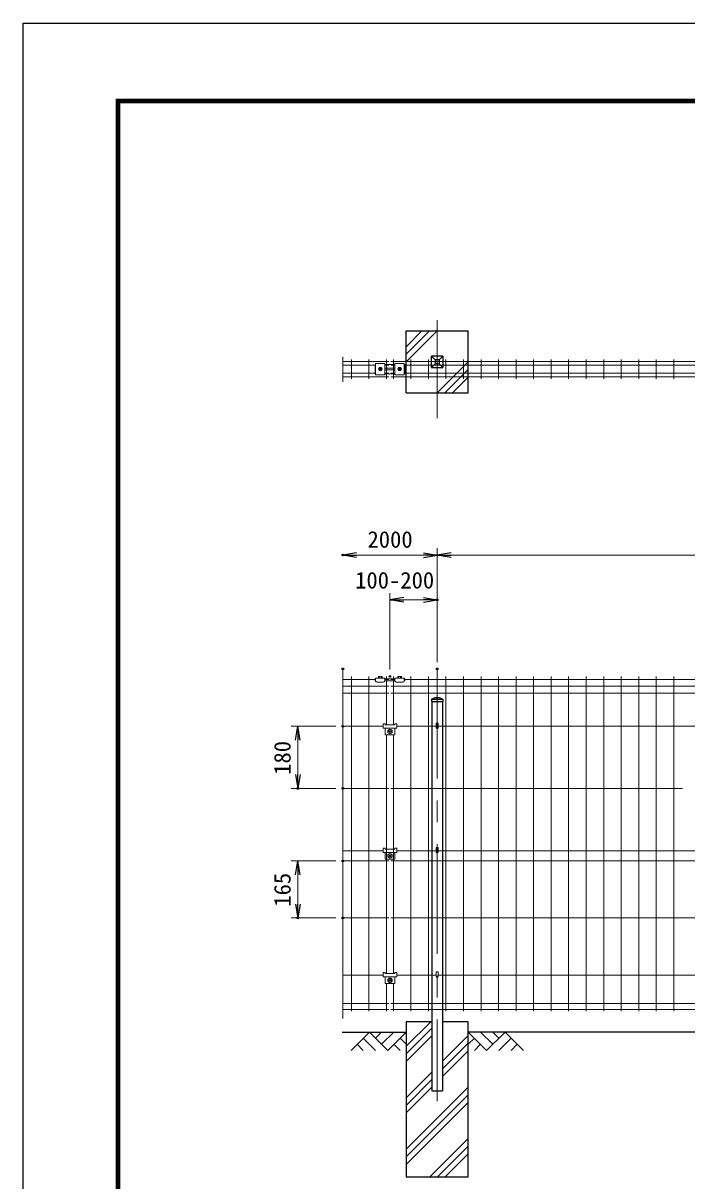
# Model space of a CAD drawing. Units: millimetres, scale not verified. Extents: x -4200 to 4200, y -2970 to 2970.
# Drawn here: x -4200 to -2277, y -385 to 2970 of the extents above; entities that cross this region are included whole.
import ezdxf
from ezdxf.enums import TextEntityAlignment as Align

# ---------------------------------------------------------------- set-up
doc = ezdxf.new("R2010")
doc.units = ezdxf.units.MM
doc.header["$LTSCALE"] = 10
doc.header["$PDMODE"] = 32
doc.header["$PDSIZE"] = 5
doc.linetypes.add('USER1', pattern=[50.8, 31.75, -6.35, 6.35, -6.35])
for name, color, linetype, lineweight in [('0-1_D-BGD', 7, 'Continuous', 25), ('0-2_D-STR4', 7, 'Continuous', 25), ('0-3_D-STR-DIM', 7, 'Continuous', 13), ('0-4_D-STR3', 3, 'Continuous', 13), ('0-5_D-BMK', 2, 'USER1', 13), ('0-6_D-STR1', 1, 'Continuous', 25), ('0-7_D-STR2', 7, 'Continuous', 13), ('0-8_D-DCR-HCH', 7, 'Continuous', 13), ('0-C_D-TTL', 7, 'Continuous', 25)]:
    doc.layers.add(name, color=color, linetype=linetype, lineweight=lineweight)
doc.layers.add('0-9_0', color=7, linetype='Continuous')
doc.layers.add('0-A_Defpoints', color=7, linetype='Continuous')
doc.styles.add('ＭＳ ゴシック', font='')
doc.styles.get('ＭＳ ゴシック').set_extended_font_data('MS Gothic')

# ---------------------------------------------------------------- blocks, each defined once
blk = doc.blocks.new('_Open')
at = {"layer": '0-9_0'}
blk.add_line((-10, 1.667), (0, 0), dxfattribs=at)
blk.add_lwpolyline([(-10, -1.667), (0, 0), (-10, 0)], dxfattribs=at)

msp = doc.modelspace()

# ---------------------------------------------------------------- linework, layer by layer
at = {"layer": '0-1_D-BGD'}
for p, q in [((-3275.7, 46.38), (-3090.2, 46.38)), ((-1090.2, 46.38), (-2910.2, 46.38))]:
    msp.add_line(p, q, dxfattribs=at)
at = {"layer": '0-2_D-STR4'}
for p, q in [((-3090.2, 2078.29), (-2910.2, 2078.29)), ((-3090.2, 1898.29), (-3090.2, 2078.29)), ((-2910.2, 1898.29), (-2910.2, 2078.29)), ((-3090.2, 1898.29), (-2910.2, 1898.29))]:
    msp.add_line(p, q, dxfattribs=at)
msp.add_lwpolyline([(-3015.7, 76.38), (-3090.2, 76.38), (-3090.2, -373.62), (-2910.2, -373.62), (-2910.2, 76.38), (-2984.7, 76.38)], dxfattribs=at)
at = {"layer": '0-3_D-STR-DIM'}
for p, q in [((-3273.71, 2003.08), (-3273.71, 1930.88)), ((-3000.2, 1118.64), (-3000.2, 1448.64)), ((-3000.2, 1118.64), (-3000.2, 1448.64)), ((-3040.2, 1428.64), (-3233.71, 1428.64)), ((-2960.2, 1428.64), (-1040.2, 1428.64)), ((-3137.12, 1096.78), (-3137.12, 1318.64)), ((-3000.2, 1118.64), (-3000.2, 1318.64)), ((-3097.12, 1298.64), (-3040.2, 1298.64)), ((-3273.71, 1098.64), (-3273.71, 85.56)), ((-3293.71, 932.38), (-3423.71, 932.38)), ((-3403.71, 892.38), (-3403.71, 792.38)), ((-3293.71, 752.38), (-3423.71, 752.38)), ((-3293.71, 542.08), (-3423.71, 542.08)), ((-3403.71, 502.08), (-3403.71, 417.08)), ((-3293.71, 377.08), (-3423.71, 377.08))]:
    msp.add_line(p, q, dxfattribs=at)
at = {"layer": '0-4_D-STR3'}
for p, q in [((-3180.16, 1980.89), (-3180.16, 1953.89)), ((-3178.66, 1980.89), (-3180.16, 1980.89)), ((-3178.66, 1983.47), (-3151.66, 1983.47)), ((-3178.66, 1983.47), (-3178.66, 1951.31)), ((-3151.66, 1983.47), (-3151.66, 1951.31)), ((-3122.66, 1980.89), (-3151.66, 1980.89)), ((-3122.66, 1983.47), (-3122.66, 1951.31)), ((-3122.66, 1983.47), (-3095.66, 1983.47)), ((-3095.66, 1983.47), (-3095.66, 1951.31)), ((-3094.16, 1980.89), (-3095.66, 1980.89)), ((-3094.16, 1953.89), (-3094.16, 1980.89)), ((-3180.16, 1953.89), (-3178.66, 1953.89)), ((-3178.66, 1951.31), (-3151.66, 1951.31)), ((-3167.7, 1971.81), (-3170.25, 1967.39)), ((-3167.7, 1962.98), (-3170.25, 1967.39)), ((-3167.98, 1969.51), (-3166.57, 1968.1)), ((-3167.98, 1965.27), (-3166.57, 1966.69)), ((-3162.61, 1971.81), (-3167.7, 1971.81)), ((-3162.61, 1962.98), (-3167.7, 1962.98)), ((-3167.28, 1970.22), (-3165.86, 1968.81)), ((-3167.28, 1964.56), (-3165.86, 1965.98)), ((-3163.03, 1970.22), (-3164.45, 1968.81)), ((-3163.03, 1964.56), (-3164.45, 1965.98)), ((-3162.33, 1969.51), (-3163.74, 1968.1)), ((-3162.33, 1965.27), (-3163.74, 1966.69)), ((-3162.61, 1971.81), (-3160.06, 1967.39)), ((-3162.61, 1962.98), (-3160.06, 1967.39)), ((-3151.66, 1953.89), (-3122.66, 1953.89)), ((-3150.66, 1969.89), (-3123.66, 1969.89)), ((-3150.66, 1964.89), (-3123.66, 1964.89)), ((-3122.66, 1951.31), (-3095.66, 1951.31)), ((-3111.7, 1971.81), (-3114.25, 1967.39)), ((-3111.7, 1962.98), (-3114.25, 1967.39)), ((-3111.98, 1969.51), (-3110.57, 1968.1)), ((-3111.98, 1965.27), (-3110.57, 1966.69)), ((-3106.61, 1971.81), (-3111.7, 1971.81)), ((-3106.61, 1962.98), (-3111.7, 1962.98)), ((-3111.28, 1970.22), (-3109.86, 1968.81)), ((-3111.28, 1964.56), (-3109.86, 1965.98)), ((-3107.03, 1970.22), (-3108.45, 1968.81)), ((-3107.03, 1964.56), (-3108.45, 1965.98)), ((-3106.33, 1969.51), (-3107.74, 1968.1)), ((-3106.33, 1965.27), (-3107.74, 1966.69)), ((-3106.61, 1971.81), (-3104.06, 1967.39)), ((-3106.61, 1962.98), (-3104.06, 1967.39)), ((-3095.66, 1953.89), (-3094.16, 1953.89)), ((-3170.67, 1071.55), (-3170.67, 1076.18)), ((-3169.29, 1076.55), (-3161.03, 1076.55)), ((-3167.92, 1071.55), (-3167.92, 1076.18)), ((-3162.41, 1071.55), (-3162.41, 1076.18)), ((-3159.66, 1076.18), (-3159.66, 1071.55)), ((-3114.68, 1071.55), (-3114.68, 1076.18)), ((-3113.3, 1076.55), (-3105.04, 1076.55)), ((-3111.92, 1071.55), (-3111.92, 1076.18)), ((-3106.42, 1071.55), (-3106.42, 1076.18)), ((-3103.66, 1076.18), (-3103.66, 1071.55)), ((-3180.16, 1064.55), (-3180.16, 1069.95)), ((-3180.16, 1069.95), (-3178.66, 1069.95)), ((-3180.16, 1064.55), (-3178.66, 1064.55)), ((-3178.66, 1071.55), (-3151.66, 1071.55)), ((-3178.66, 1071.55), (-3178.66, 1064.05)), ((-3174.66, 1060.05), (-3155.66, 1060.05)), ((-3151.66, 1071.55), (-3151.66, 1064.05)), ((-3151.66, 1069.95), (-3122.66, 1069.95)), ((-3151.66, 1064.55), (-3122.66, 1064.55)), ((-3122.66, 1071.55), (-3122.66, 1064.05)), ((-3122.66, 1071.55), (-3095.66, 1071.55)), ((-3118.66, 1060.05), (-3099.66, 1060.05)), ((-3095.66, 1071.55), (-3095.66, 1064.05)), ((-3095.66, 1069.95), (-3094.16, 1069.95)), ((-3095.66, 1064.55), (-3094.16, 1064.55)), ((-3094.16, 1069.95), (-3094.16, 1064.55)), ((-3157.16, 939.68), (-3157.16, 926.88)), ((-3157.16, 939.68), (-3151.16, 939.68)), ((-3123.16, 939.68), (-3117.16, 939.68)), ((-3123.16, 939.68), (-3123.16, 936.78)), ((-3117.16, 939.68), (-3117.16, 926.88)), ((-3002.8, 940.54), (-3002.8, 928.38)), ((-2997.6, 940.54), (-2997.6, 928.38)), ((-3157.16, 926.88), (-3117.16, 926.88)), ((-3151.16, 926.88), (-3151.16, 907.88)), ((-3151.16, 907.88), (-3123.16, 907.88)), ((-3140.62, 917.88), (-3138.62, 917.88)), ((-3140.62, 916.88), (-3138.62, 916.88)), ((-3137.62, 920.88), (-3137.62, 918.88)), ((-3137.62, 913.88), (-3137.62, 915.88)), ((-3136.62, 920.88), (-3136.62, 918.88)), ((-3136.62, 913.88), (-3136.62, 915.88)), ((-3133.62, 917.88), (-3135.62, 917.88)), ((-3133.62, 916.88), (-3135.62, 916.88)), ((-3123.16, 926.88), (-3123.16, 907.88)), ((-3157.16, 579.18), (-3157.16, 566.38)), ((-3157.16, 579.18), (-3151.16, 579.18)), ((-3123.16, 579.18), (-3117.16, 579.18)), ((-3123.16, 579.18), (-3123.16, 576.28)), ((-3117.16, 579.18), (-3117.16, 566.38)), ((-3002.8, 580.04), (-3002.8, 567.88)), ((-2997.6, 580.04), (-2997.6, 567.88)), ((-3157.16, 566.38), (-3117.16, 566.38)), ((-3151.16, 566.38), (-3151.16, 547.38)), ((-3151.16, 547.38), (-3123.16, 547.38)), ((-3140.62, 557.38), (-3138.62, 557.38)), ((-3140.62, 556.38), (-3138.62, 556.38)), ((-3137.62, 560.38), (-3137.62, 558.38)), ((-3137.62, 553.38), (-3137.62, 555.38)), ((-3136.62, 560.38), (-3136.62, 558.38)), ((-3136.62, 553.38), (-3136.62, 555.38)), ((-3133.62, 557.38), (-3135.62, 557.38)), ((-3133.62, 556.38), (-3135.62, 556.38)), ((-3123.16, 566.38), (-3123.16, 547.38)), ((-3157.16, 218.68), (-3157.16, 205.88)), ((-3157.16, 218.68), (-3151.16, 218.68)), ((-3157.16, 205.88), (-3117.16, 205.88)), ((-3151.16, 205.88), (-3151.16, 186.88)), ((-3123.16, 218.68), (-3117.16, 218.68)), ((-3123.16, 218.68), (-3123.16, 215.78)), ((-3123.16, 205.88), (-3123.16, 186.88)), ((-3117.16, 218.68), (-3117.16, 205.88)), ((-3002.8, 219.54), (-3002.8, 207.38)), ((-2997.6, 219.54), (-2997.6, 207.38)), ((-3151.16, 186.88), (-3123.16, 186.88)), ((-3140.62, 196.88), (-3138.62, 196.88)), ((-3140.62, 195.88), (-3138.62, 195.88)), ((-3137.62, 199.88), (-3137.62, 197.88)), ((-3137.62, 192.88), (-3137.62, 194.88)), ((-3136.62, 199.88), (-3136.62, 197.88)), ((-3136.62, 192.88), (-3136.62, 194.88)), ((-3133.62, 196.88), (-3135.62, 196.88)), ((-3133.62, 195.88), (-3135.62, 195.88))]:
    msp.add_line(p, q, dxfattribs=at)
for points in [[(-3151.16, 939.68), (-3151.16, 936.78), (-3123.16, 936.78)], [(-3151.16, 579.18), (-3151.16, 576.28), (-3123.16, 576.28)], [(-3151.16, 218.68), (-3151.16, 215.78), (-3123.16, 215.78)]]:
    msp.add_lwpolyline(points, dxfattribs=at)
for centre, radius in [((-3165.16, 1967.39), 4.41), ((-3109.16, 1967.39), 4.41), ((-3137.12, 917.38), 6.5), ((-3137.12, 556.88), 6.5), ((-3137.12, 196.38), 6.5)]:
    msp.add_circle(centre, radius, dxfattribs=at)
for centre, radius, start, end in [((-3167.63, 1969.87), 0.5, 44.99953, 224.99952), ((-3167.63, 1964.92), 0.5, 135, 314.99998), ((-3165.16, 1968.64), 3.75, 57.53826, 122.46174), ((-3165.16, 1966.14), 3.75, 237.53826, 302.46174), ((-3167.28, 1967.39), 1, 314.99999, 45), ((-3165.16, 1969.51), 1, 225.00001, 314.99999), ((-3165.16, 1965.27), 1, 45, 135), ((-3163.03, 1967.39), 1, 135, 225.00001), ((-3162.68, 1969.87), 0.5, 315, 135), ((-3162.68, 1964.92), 0.5, 225.00001, 44.99999), ((-3150.66, 1967.39), 2.5, 90, 113.57818), ((-3150.66, 1967.39), 2.5, 246.42182, 270), ((-3123.66, 1967.39), 2.5, 66.42182, 90), ((-3123.66, 1967.39), 2.5, 270, 293.57818), ((-3111.63, 1969.87), 0.5, 44.99953, 224.99952), ((-3111.63, 1964.92), 0.5, 135, 314.99998), ((-3109.16, 1968.64), 3.75, 57.53826, 122.46174), ((-3109.16, 1966.14), 3.75, 237.53826, 302.46174), ((-3111.28, 1967.39), 1, 314.99999, 45), ((-3109.16, 1969.51), 1, 225.00001, 314.99999), ((-3109.16, 1965.27), 1, 45, 135), ((-3107.03, 1967.39), 1, 135, 225.00001), ((-3106.68, 1969.87), 0.5, 315, 135), ((-3106.68, 1964.92), 0.5, 225.00001, 44.99999), ((-3169.29, 1073.79), 2.75, 60, 120), ((-3165.16, 1066.09), 10.46, 74.73852, 105.26148), ((-3161.03, 1073.79), 2.75, 60, 120), ((-3113.3, 1073.79), 2.75, 60, 120), ((-3109.17, 1066.09), 10.46, 74.73852, 105.26148), ((-3105.04, 1073.79), 2.75, 60, 120), ((-3174.66, 1064.05), 4, 180, 270), ((-3155.66, 1064.05), 4, 270, 0), ((-3118.66, 1064.05), 4, 180, 270), ((-3099.66, 1064.05), 4, 270, 0), ((-3140.62, 917.38), 0.5, 90.00001, 270), ((-3138.62, 918.88), 1, 270, 0.00001), ((-3138.62, 915.88), 1, 0, 90), ((-3137.12, 920.88), 0.5, 0, 179.99999), ((-3137.12, 913.88), 0.5, 180.00002, 0.00001), ((-3135.62, 918.88), 1, 180.00001, 270), ((-3135.62, 915.88), 1, 90, 180.00001), ((-3133.62, 917.38), 0.5, 270.00049, 90.00046), ((-3000.2, 928.38), 2.6, 180, 0), ((-3140.62, 556.88), 0.5, 90.00001, 270), ((-3138.62, 558.38), 1, 270, 0.00001), ((-3138.62, 555.38), 1, 0, 90), ((-3137.12, 560.38), 0.5, 0, 179.99999), ((-3137.12, 553.38), 0.5, 180.00002, 0.00001), ((-3135.62, 558.38), 1, 180.00001, 270), ((-3135.62, 555.38), 1, 90, 180.00001), ((-3133.62, 556.88), 0.5, 270.00049, 90.00046), ((-3000.2, 567.88), 2.6, 180, 0), ((-3000.2, 207.38), 2.6, 180, 0), ((-3140.62, 196.38), 0.5, 90.00001, 270), ((-3138.62, 197.88), 1, 270, 0.00001), ((-3138.62, 194.88), 1, 0, 90), ((-3137.12, 199.88), 0.5, 0, 179.99999), ((-3137.12, 192.88), 0.5, 180.00002, 0.00001), ((-3135.62, 197.88), 1, 180.00001, 270), ((-3135.62, 194.88), 1, 90, 180.00001), ((-3133.62, 196.38), 0.5, 270.00049, 90.00046)]:
    msp.add_arc(centre, radius, start, end, dxfattribs=at)
for centre in [(-3000.2, 940.53), (-3000.2, 580.03), (-3000.2, 219.53)]:
    msp.add_ellipse(centre, major_axis=(-2.6, 0), ratio=0.649974, start_param=3.1415927, end_param=6.2831853, dxfattribs=at)
at = {"layer": '0-5_D-BMK'}
for p, q in [((-3000.2, 2108.89), (-3000.2, 1825.19)), ((-3000.2, 1098.64), (-3000.2, -153.62))]:
    msp.add_line(p, q, dxfattribs=at)
at = {"layer": '0-6_D-STR1'}
for p, q in [((-2983.7, 2004.79), (-3016.7, 2004.79)), ((-3006.2, 1994.29), (-3016.7, 2004.79)), ((-3016.7, 1971.79), (-3016.7, 2004.79)), ((-3006.2, 1982.29), (-3016.7, 1971.79)), ((-2994.2, 1994.29), (-2983.7, 2004.79)), ((-2983.7, 1971.79), (-2994.2, 1982.29)), ((-2983.7, 2004.79), (-2983.7, 1971.79)), ((-3016.7, 1971.79), (-2983.7, 1971.79)), ((-3016.7, 1011.38), (-3006.2, 1015.38)), ((-3016.7, 1011.38), (-2983.7, 1011.38)), ((-3016.7, 1011.38), (-3016.7, 1004.38)), ((-3006.2, 1015.38), (-2994.2, 1015.38)), ((-3016.7, 1004.38), (-2983.7, 1004.38)), ((-3015.7, 1004.38), (-3015.7, -123.62)), ((-2984.7, 1004.38), (-2984.7, -123.62)), ((-3015.7, -123.62), (-2984.7, -123.62))]:
    msp.add_line(p, q, dxfattribs=at)
for points in [[(-2994.2, 1994.29), (-3006.2, 1994.29), (-3006.2, 1982.29)], [(-2994.2, 1994.29), (-2994.2, 1982.29), (-3006.2, 1982.29)], [(-2994.2, 1015.38), (-2983.7, 1011.38), (-2983.7, 1004.38)]]:
    msp.add_lwpolyline(points, dxfattribs=at)
at = {"layer": '0-7_D-STR2'}
for p, q in [((-3273.71, 1989.99), (-3140.16, 1989.99)), ((-3248.67, 1995.39), (-3248.67, 1939.39)), ((-3197.9, 1995.39), (-3197.9, 1939.39)), ((-3147.13, 1995.39), (-3147.13, 1939.39)), ((-3134.16, 1989.99), (-1140.16, 1989.99)), ((-3127.18, 1995.39), (-3127.18, 1939.39)), ((-3076.41, 1995.39), (-3076.41, 1939.39)), ((-3025.64, 1995.39), (-3025.64, 1939.39)), ((-2974.87, 1995.39), (-2974.87, 1939.39)), ((-2924.1, 1995.39), (-2924.1, 1939.39)), ((-2873.33, 1995.39), (-2873.33, 1939.39)), ((-2822.57, 1995.39), (-2822.57, 1939.39)), ((-2771.8, 1995.39), (-2771.8, 1939.39)), ((-2721.03, 1995.39), (-2721.03, 1939.39)), ((-2670.26, 1995.39), (-2670.26, 1939.39)), ((-2619.49, 1995.39), (-2619.49, 1939.39)), ((-2568.72, 1995.39), (-2568.72, 1939.39)), ((-2517.95, 1995.39), (-2517.95, 1939.39)), ((-2467.18, 1995.39), (-2467.18, 1939.39)), ((-2416.41, 1995.39), (-2416.41, 1939.39)), ((-2365.64, 1995.39), (-2365.64, 1939.39)), ((-2314.87, 1995.39), (-2314.87, 1939.39)), ((-3273.71, 1978.69), (-3178.66, 1978.69)), ((-3273.71, 1956.09), (-3178.66, 1956.09)), ((-3151.66, 1978.69), (-3140.16, 1978.69)), ((-3151.66, 1956.09), (-3140.16, 1956.09)), ((-3134.16, 1978.69), (-3122.66, 1978.69)), ((-3134.16, 1956.09), (-3122.66, 1956.09)), ((-3095.66, 1978.69), (-1140.16, 1978.69)), ((-3095.66, 1956.09), (-1140.16, 1956.09)), ((-3273.71, 1944.79), (-3140.16, 1944.79)), ((-3134.16, 1944.79), (-1140.16, 1944.79)), ((-3248.71, 1076.38), (-3248.71, 106.38)), ((-3197.94, 1076.38), (-3197.94, 106.38)), ((-3147.17, 1076.38), (-3147.17, 936.78)), ((-3127.14, 1076.38), (-3127.14, 936.78)), ((-3076.37, 1076.38), (-3076.37, 106.38)), ((-3025.6, 1076.38), (-3025.6, 106.38)), ((-2974.83, 1076.38), (-2974.83, 106.38)), ((-2924.06, 1076.38), (-2924.06, 106.38)), ((-2873.29, 1076.38), (-2873.29, 106.38)), ((-2822.52, 1076.38), (-2822.52, 106.38)), ((-2771.76, 1076.38), (-2771.76, 106.38)), ((-2720.99, 1076.38), (-2720.99, 106.38)), ((-2670.22, 1076.38), (-2670.22, 106.38)), ((-2619.45, 1076.38), (-2619.45, 106.38)), ((-2568.68, 1076.38), (-2568.68, 106.38)), ((-2517.91, 1076.38), (-2517.91, 106.38)), ((-2467.14, 1076.38), (-2467.14, 106.38)), ((-2416.37, 1076.38), (-2416.37, 106.38)), ((-2365.6, 1076.38), (-2365.6, 106.38)), ((-2314.83, 1076.38), (-2314.83, 106.38)), ((-3178.66, 1067.95), (-3273.71, 1067.95)), ((-3140.16, 1048.38), (-3273.71, 1048.38)), ((-3140.16, 1067.95), (-3151.66, 1067.95)), ((-3122.66, 1067.95), (-3134.16, 1067.95)), ((-1140.14, 1048.38), (-3134.16, 1048.38)), ((-1178.65, 1067.95), (-3095.66, 1067.95)), ((-3140.16, 1028.8), (-3273.71, 1028.8)), ((-1140.14, 1028.8), (-3134.16, 1028.8)), ((-3157.16, 932.38), (-3273.71, 932.38)), ((-3147.17, 907.88), (-3147.17, 215.78)), ((-3127.14, 907.88), (-3127.14, 215.78)), ((-3002.8, 932.38), (-3117.16, 932.38)), ((-1157.16, 932.38), (-2997.6, 932.38)), ((-3140.17, 752.38), (-3273.71, 752.38)), ((-2289.96, 752.38), (-3134.14, 752.38)), ((-3157.16, 571.88), (-3273.71, 571.88)), ((-3002.8, 571.88), (-3117.16, 571.88)), ((-1157.16, 571.88), (-2997.6, 571.88)), ((-3140.17, 542.08), (-3273.71, 542.08)), ((-1140.14, 542.08), (-3134.14, 542.08)), ((-3140.17, 377.08), (-3273.71, 377.08)), ((-1140.14, 377.08), (-3134.14, 377.08)), ((-3157.16, 211.38), (-3273.71, 211.38)), ((-3002.8, 211.38), (-3117.16, 211.38)), ((-1157.19, 211.38), (-2997.6, 211.38)), ((-3147.17, 186.88), (-3147.17, 106.38)), ((-3127.14, 186.88), (-3127.14, 106.38)), ((-3140.16, 129.4), (-3273.71, 129.4)), ((-3140.16, 111.78), (-3273.71, 111.78)), ((-1140.14, 129.4), (-3134.16, 129.4)), ((-1140.14, 111.78), (-3134.16, 111.78))]:
    msp.add_line(p, q, dxfattribs=at)
at = {"layer": '0-8_D-DCR-HCH'}
for p, q in [((-3090.2, 1988.29), (-3000.2, 2078.29)), ((-3090.2, 2010.39), (-3022.3, 2078.29)), ((-3090.2, 2032.49), (-3044.39, 2078.29)), ((-2910.2, 1988.29), (-3000.2, 1898.29)), ((-2910.2, 1966.2), (-2978.1, 1898.29)), ((-2910.2, 1944.1), (-2956, 1898.29)), ((-3090.2, 5.17), (-3018.99, 76.38)), ((-3196.62, 46.38), (-3249.83, -6.84)), ((-3196.62, 46.38), (-3143.41, -6.84)), ((-3178.88, 28.64), (-3161.15, 46.38)), ((-3161.15, 10.9), (-3125.67, 46.38)), ((-3143.41, -6.84), (-3090.2, 46.38)), ((-3090.2, -16.93), (-3015.7, 57.57)), ((-3090.2, -39.02), (-3015.7, 35.48)), ((-2984.7, -38.53), (-2910.2, 35.97)), ((-2856.99, -6.84), (-2910.2, 46.38)), ((-2839.25, 10.9), (-2874.72, 46.38)), ((-2803.77, 46.38), (-2856.99, -6.84)), ((-2821.42, 28.55), (-2839.25, 46.38)), ((-2803.77, 46.38), (-2750.56, -6.84)), ((-3232.1, 10.9), (-3214.28, -6.84)), ((-3214.36, 28.64), (-3178.72, -6.84)), ((-3125.67, 10.9), (-3107.85, -6.84)), ((-3107.94, 28.64), (-3090.2, 10.98)), ((-2984.7, -60.63), (-2910.2, 13.87)), ((-2892.46, 28.64), (-2910.2, 10.98)), ((-2874.72, 10.9), (-2892.54, -6.84)), ((-2786.04, 28.64), (-2821.67, -6.84)), ((-2768.3, 10.9), (-2786.12, -6.84)), ((-2984.7, -82.72), (-2910.2, -8.22)), ((-3090.2, -144.03), (-3015.7, -69.53)), ((-3090.2, -166.13), (-3015.7, -91.63)), ((-3090.2, -293.23), (-2910.2, -113.23)), ((-3090.2, -188.22), (-3015.7, -113.72)), ((-3090.2, -315.33), (-2910.2, -135.33)), ((-3090.2, -337.42), (-2910.2, -157.42)), ((-3021.39, -373.62), (-2910.2, -262.43)), ((-2999.3, -373.62), (-2910.2, -284.53)), ((-2977.2, -373.62), (-2910.2, -306.62))]:
    msp.add_line(p, q, dxfattribs=at)
at = {"layer": '0-A_Defpoints'}
for p in [(-3273.71, 1428.64), (-3000.2, 1298.64), (-3273.71, 1098.64), (-3137.12, 1076.78), (-3000.2, 1098.64), (-3273.71, 932.38), (-3403.71, 752.38), (-3273.71, 752.38), (-3273.71, 542.08), (-3403.71, 377.08), (-3273.71, 377.08)]:
    msp.add_point(p, dxfattribs=at)
at = {"layer": '0-C_D-TTL', "color": 2}
msp.add_lwpolyline([(-4199.74, 2970), (4200.26, 2970), (4200.26, -2970), (-4199.74, -2970)], close=True, dxfattribs=at)
at = {"layer": '0-C_D-TTL'}
for points in [[(-3929.74, 2750), (3930.26, 2750), (3930.26, -2750), (-3929.74, -2750)], [(-3927.24, 2747.5), (3927.76, 2747.5), (3927.76, -2747.5), (-3927.24, -2747.5)], [(-3924.74, 2745), (3925.26, 2745), (3925.26, -2745), (-3924.74, -2745)], [(-3922.24, 2742.5), (3922.76, 2742.5), (3922.76, -2742.5), (-3922.24, -2742.5)], [(-3919.74, 2740), (3920.26, 2740), (3920.26, -2740), (-3919.74, -2740)]]:
    msp.add_lwpolyline(points, close=True, dxfattribs=at)

# ---------------------------------------------------------------- block references
at = {"layer": '0-3_D-STR-DIM', "xscale": 4, "yscale": 4}
for p, rotation in [((-3273.71, 1428.64), 180), ((-3000.2, 1428.64), 180), ((-3137.12, 1298.64), 180), ((-3403.71, 932.38), 90), ((-3403.71, 752.38), 270), ((-3403.71, 542.08), 90), ((-3403.71, 377.08), 270)]:
    msp.add_blockref('_Open', p, dxfattribs=dict(at, rotation=rotation))
for p in [(-3000.2, 1428.64), (-3000.2, 1298.64)]:
    msp.add_blockref('_Open', p, dxfattribs=at)

# ---------------------------------------------------------------- texts
at = {"layer": '0-3_D-STR-DIM', "style": 'ＭＳ ゴシック'}
for s, p in [('2000', (-3202.21, 1435.38)), ('100-200', (-3237.97, 1317.25))]:
    msp.add_text(s, height=48.09, dxfattribs=at).set_placement(p, align=Align.BOTTOM_LEFT)
for s, p in [('180', (-3410.46, 791.73)), ('165', (-3410.46, 409.58))]:
    msp.add_text(s, height=48.09, rotation=90, dxfattribs=at).set_placement(p, align=Align.BOTTOM_LEFT)

doc.saveas('drawing.dxf')
